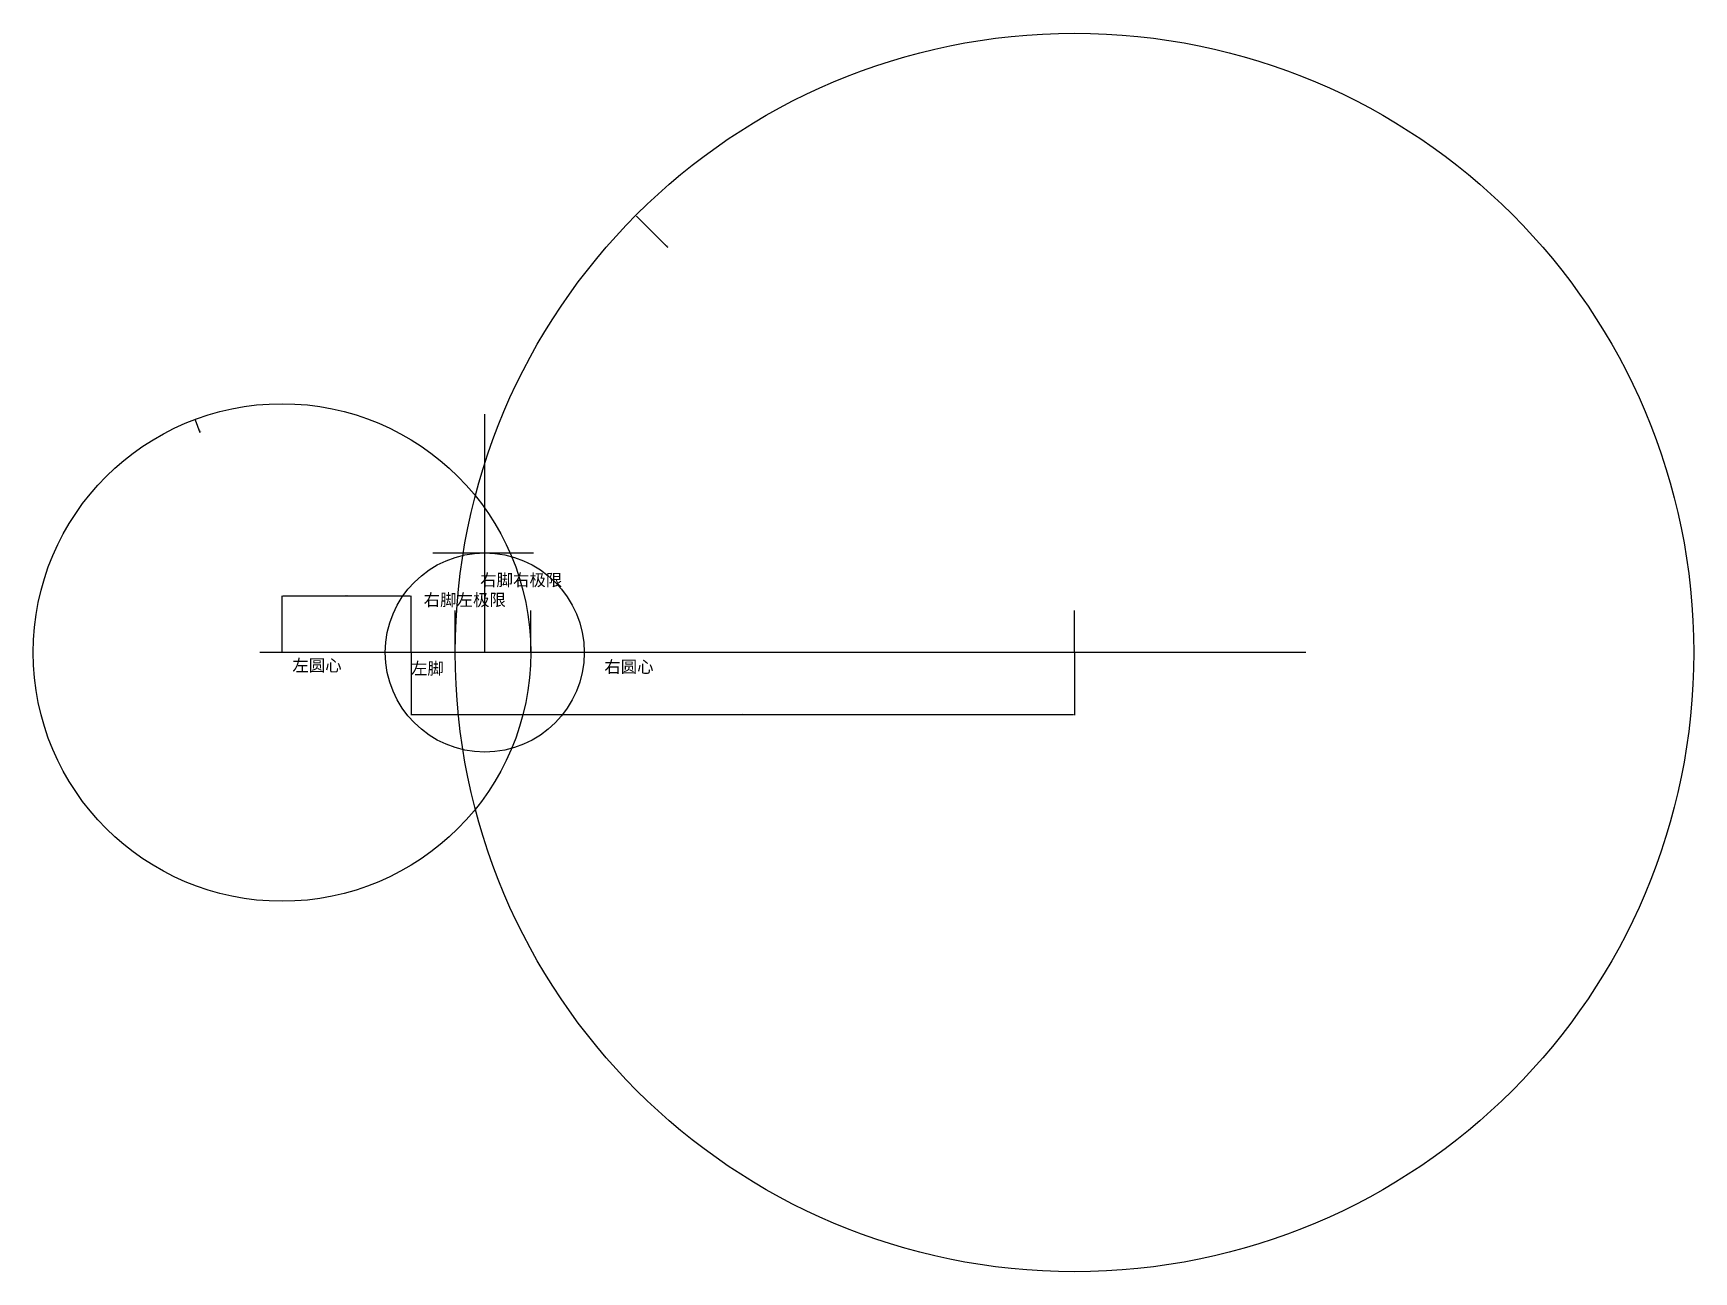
# Model space of a CAD drawing. Header units: millimetres. Extents: x -541 to 3964, y -1203 to 2157.
import ezdxf

# ---------------------------------------------------------------- set-up
doc = ezdxf.new("R2010")
doc.units = ezdxf.units.MM
doc.styles.get("Standard").update_dxf_attribs({"font": ''})
doc.styles.get('Standard').set_extended_font_data('思源黑体 CN')
doc.dimstyles.new('ISO-25', dxfattribs={"dimtxt": 2.5, "dimasz": 2.5, "dimexe": 1.25, "dimexo": 0.625, "dimtad": 1, "dimtxsty": 'Standard', "dimcen": 2.5, "dimadec": 0, "dimazin": 0, "dimtfac": 1, "dimtmove": 0, "dimatfit": 3, "dimfxl": 1, "dimarcsym": 0})

# ---------------------------------------------------------------- blocks, each defined once
blk = doc.blocks.new('*D6')
at = {"color": 0, "lineweight": -2}
for p, q in [((134.1, 592.2), (134.1, 631)), ((484.1, 592.2), (484.1, 631)), ((481.6, 629.8), (136.6, 629.8))]:
    blk.add_line(p, q, dxfattribs=at)
at = {"color": 0}
for points in [[(136.6, 630.2), (136.6, 629.4), (134.1, 629.8)], [(481.6, 629.4), (481.6, 630.2), (484.1, 629.8)]]:
    blk.add_solid(points, dxfattribs=at)
at = {"layer": 'Defpoints', "color": 0}
for p in [(134.1, 629.8), (134.1, 591.6), (484.1, 591.6)]:
    blk.add_point(p, dxfattribs=at)
at = {"color": 0, "insert": (309.1, 631.7), "char_height": 2.5, "attachment_point": 5}
blk.add_mtext('350', dxfattribs=at)
blk = doc.blocks.new('*D7')
at = {"color": 0, "lineweight": -2}
for p, q in [((484.1, 476.6), (484.1, 307.7)), ((2284.1, 476.6), (2284.1, 307.7)), ((486.6, 308.9), (2281.6, 308.9))]:
    blk.add_line(p, q, dxfattribs=at)
at = {"color": 0}
for points in [[(486.6, 309.4), (486.6, 308.5), (484.1, 308.9)], [(2281.6, 308.5), (2281.6, 309.4), (2284.1, 308.9)]]:
    blk.add_solid(points, dxfattribs=at)
at = {"layer": 'Defpoints', "color": 0}
for p in [(484.1, 477.3), (2284.1, 477.3), (2284.1, 308.9)]:
    blk.add_point(p, dxfattribs=at)
at = {"color": 0, "insert": (1384.1, 310.9), "char_height": 2.5, "attachment_point": 5}
blk.add_mtext('1800', dxfattribs=at)
blk = doc.blocks.new('*D8')
at = {"color": 0, "lineweight": -2}
blk.add_line((-87.6, 1073.3), (-100.4, 1107.6), dxfattribs=at)
at = {"color": 0}
blk.add_solid([(-100, 1107.7), (-100.8, 1107.4), (-101.2, 1109.9)], dxfattribs=at)
at = {"layer": 'Defpoints', "color": 0}
for p in [(-101.2, 1109.9), (134.1, 477.3)]:
    blk.add_point(p, dxfattribs=at)
at = {"color": 0, "insert": (-87.3, 1078), "char_height": 2.5, "attachment_point": 5, "rotation": 290.4023}
blk.add_mtext('R675', dxfattribs=at)
blk = doc.blocks.new('*D11')
at = {"color": 0, "lineweight": -2}
blk.add_line((1180.9, 1575.6), (1095.3, 1660.8), dxfattribs=at)
at = {"color": 0}
blk.add_solid([(1095.6, 1661.1), (1095, 1660.5), (1093.5, 1662.6)], dxfattribs=at)
at = {"layer": 'Defpoints', "color": 0}
for p in [(1093.5, 1662.6), (2284.1, 477.3)]:
    blk.add_point(p, dxfattribs=at)
at = {"color": 0, "insert": (1178.5, 1580.6), "char_height": 2.5, "attachment_point": 5, "rotation": 315.1268}
blk.add_mtext('R1680', dxfattribs=at)

msp = doc.modelspace()

# ---------------------------------------------------------------- linework, layer by layer
at = {"color": 3}
msp.add_line((684.077, 477.253), (684.077, 1124.123), dxfattribs=at)
for p, q in [((542.933, 747.253), (816.649, 747.253)), ((134.077, 477.253), (134.077, 591.592)), ((484.077, 477.253), (484.077, 591.592)), ((2284.077, 477.253), (2284.077, 591.592)), ((2911.955, 477.253), (73.884, 477.253))]:
    msp.add_line(p, q)
at = {"color": 1}
for p, q in [((604.077, 477.253), (604.077, 591.592)), ((809.077, 477.253), (809.077, 591.592))]:
    msp.add_line(p, q, dxfattribs=at)
for centre, radius in [((2284.077, 477.253), 1680), ((134.077, 477.253), 675), ((684.077, 477.253), 270)]:
    msp.add_circle(centre, radius)

# ---------------------------------------------------------------- texts
for s, p in [('右脚右极限', (671.501, 657.719)), ('右脚左极限', (518.511, 603.744)), ('左圆心', (162.213, 425.772)), ('左脚', (484.077, 417.677)), ('右圆心', (1008.405, 422.124))]:
    msp.add_text(s, height=32.6681).set_placement(p)

# ---------------------------------------------------------------- dimensions: what is measured, and where the dimension line sits
for center, mpoint, picture, middle in [((2284.077, 477.253), (1093.51, 1662.56), '*D11', (1177.169, 1579.271)), ((134.077, 477.253), (-101.235, 1109.909), '*D8', (-89.105, 1077.298))]:
    dim = msp.add_radius_dim(center=center, mpoint=mpoint, dimstyle='ISO-25')
    dim.commit()
    dim.dimension.update_dxf_attribs({"geometry": picture, "text_midpoint": middle, "dimtype": 164})
for base, p1, p2, picture, middle in [((134.077, 629.791), (484.077, 591.592), (134.077, 591.592), '*D6', (309.077, 631.711)), ((2284.077, 308.938), (484.077, 477.253), (2284.077, 477.253), '*D7', (1384.077, 310.858))]:
    dim = msp.add_linear_dim(base=base, p1=p1, p2=p2, dimstyle='ISO-25')
    dim.commit()
    dim.dimension.update_dxf_attribs({"geometry": picture, "text_midpoint": middle})

doc.saveas('drawing.dxf')
